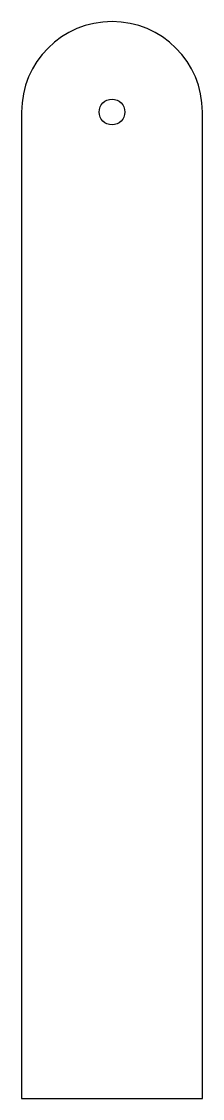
# Model space of a CAD drawing. Header units: inches. Extents: x -1.3 to 1.3, y -7.8 to 7.8.
import ezdxf

# ---------------------------------------------------------------- set-up
doc = ezdxf.new("R2010")
doc.units = ezdxf.units.IN
doc.header["$MEASUREMENT"] = 0

msp = doc.modelspace()

# ---------------------------------------------------------------- linework, layer by layer
at = {"color": 7, "linetype": 'Continuous', "lineweight": 25}
for p, q in [((-1.3125, 6.5), (-1.3125, -7.8125)), ((1.3125, -7.8125), (1.3125, 6.5)), ((-1.3125, -7.8125), (1.3125, -7.8125))]:
    msp.add_line(p, q, dxfattribs=at)
msp.add_circle((0, 6.5), 0.1875, dxfattribs=at)
msp.add_arc((0, 6.5), 1.3125, 0, 180, dxfattribs=at)

doc.saveas('drawing.dxf')
